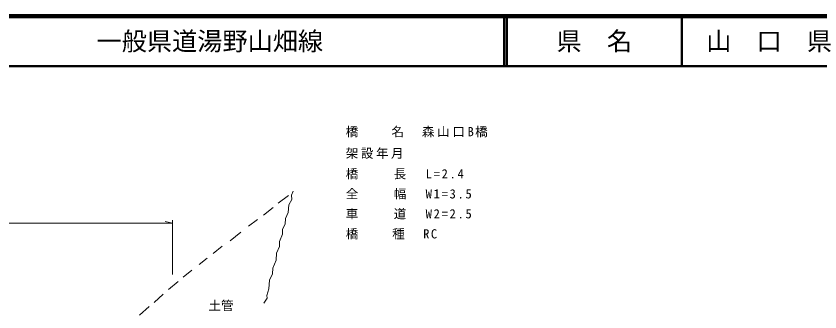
# Model space of a CAD drawing. Units: millimetres, scale not verified. Extents: x 40000 to 680000, y 20000 to 380000.
# Drawn here: x 200732 to 360470, y 321108 to 380000 of the extents above; entities that cross this region are included whole.
import ezdxf
from ezdxf.enums import TextEntityAlignment as Align

# ---------------------------------------------------------------- set-up
doc = ezdxf.new("R2010")
doc.units = ezdxf.units.MM
doc.header["$LTSCALE"] = 1000
for name, color, linetype, lineweight in [('M-BGD', 7, 'Continuous', 13), ('M-STR-HTXT', 7, 'Continuous', 13), ('M-TTL', 2, 'Continuous', 140), ('M-TTL-LINE', 7, 'Continuous', 50)]:
    doc.layers.add(name, color=color, linetype=linetype, lineweight=lineweight)
doc.layers.add('M-TTL-TXT', color=7, linetype='Continuous')
doc.styles.add('ＭＳ ゴシック', font='')
doc.styles.get('ＭＳ ゴシック').set_extended_font_data('MS Gothic')

msp = doc.modelspace()

# ---------------------------------------------------------------- linework, layer by layer
at = {"layer": 'M-BGD'}
for p, q in [((254873, 344269), (252841, 342745)), ((251825, 341898), (249878, 340374)), ((248692, 339528), (246914, 338173)), ((245390, 336988), (243274, 335294)), ((241665, 334194), (239887, 332754)), ((238702, 331823), (237093, 330553)), ((235654, 329452), (233960, 328013)), ((232944, 327166), (230997, 325558)), ((229981, 324626), (228203, 323018)), ((227187, 322171), (225240, 320478))]:
    msp.add_line(p, q, dxfattribs=at)
msp.add_lwpolyline([(249962, 322848), (250640, 323864), (250555, 324372), (250978, 325727), (251063, 327420), (251656, 328690), (251740, 329791), (252418, 331400), (252502, 332839), (253095, 334109), (253095, 335125), (253688, 336564), (253688, 337580), (254196, 338596), (254280, 339697), (254788, 340882), (254958, 342406), (255550, 343507), (255466, 344354), (255804, 345116)], dxfattribs=at)
at = {"layer": 'M-STR-HTXT'}
for p, q in [((121908, 338757), (231842, 338757)), ((231842, 338757), (230342, 339132)), ((231842, 328537), (231842, 339367))]:
    msp.add_line(p, q, dxfattribs=at)
at = {"layer": 'M-TTL'}
msp.add_line((680000, 380000), (40000, 380000), dxfattribs=at)
at = {"layer": 'M-TTL-LINE'}
for p, q in [((297750, 380000), (297750, 370000)), ((298250, 380000), (298250, 370000)), ((333000, 380000), (333000, 370000)), ((40000, 370000), (680000, 370000))]:
    msp.add_line(p, q, dxfattribs=at)

# ---------------------------------------------------------------- texts
at = {"layer": 'M-STR-HTXT', "style": 'ＭＳ ゴシック'}
msp.add_text('土管', height=1833, dxfattribs=at).set_placement((238963, 320927), align=Align.BOTTOM_LEFT)
at = {"layer": 'M-STR-HTXT', "char_height": 1833, "attachment_point": 7, "style": 'ＭＳ ゴシック'}
for s, insert in [('\\T1.21;橋\u3000\u3000名\u3000森山口B橋', (266244, 355874)), ('\\T1.2;架設年月\u3000', (266244, 351578)), ('\\T1.27;橋\u3000\u3000長\u3000L=2.4', (266244, 347480)), ('\\T1.27;全\u3000\u3000幅\u3000W1=3.5', (266244, 343500)), ('\\T1.27;車\u3000\u3000道\u3000W2=2.5', (266244, 339520)), ('\\T1.23;橋\u3000\u3000種\u3000RC', (266244, 335540))]:
    msp.add_mtext(s, dxfattribs=dict(at, insert=insert))
at = {"layer": 'M-TTL-TXT', "style": 'ＭＳ ゴシック'}
msp.add_text('一般県道湯野山畑線', height=3666, dxfattribs=at).set_placement((216734, 375000), align=Align.MIDDLE_LEFT)
for s, p in [('県\u3000名', (315625, 375000)), ('山\u3000口\u3000県', (350375, 375000))]:
    msp.add_text(s, height=3666, dxfattribs=at).set_placement(p, align=Align.MIDDLE_CENTER)

doc.saveas('drawing.dxf')
